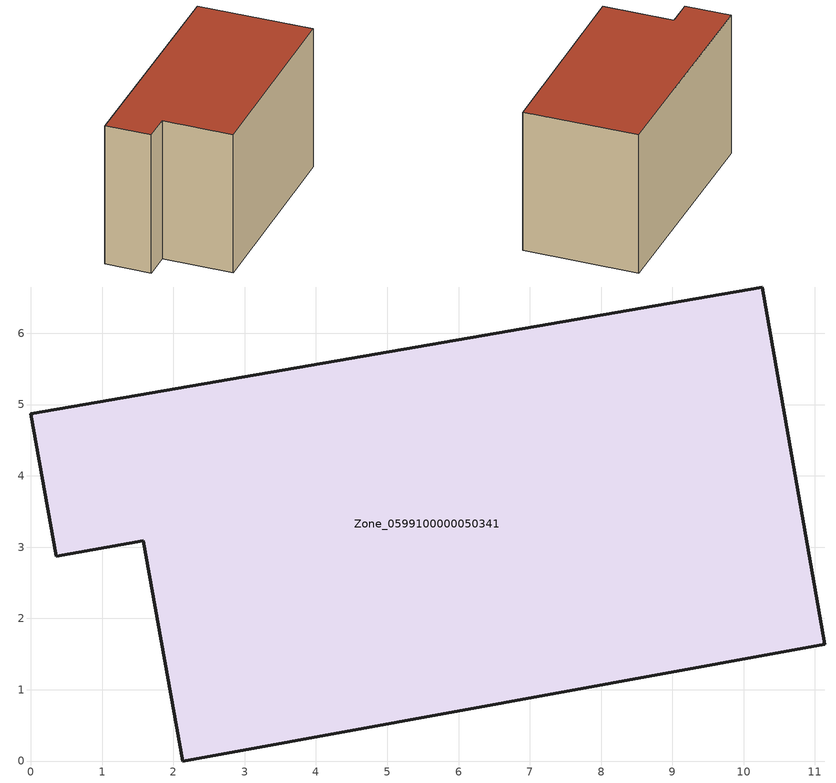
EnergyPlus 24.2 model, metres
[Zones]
Zone_0599100000050341
 floor ground (C_G): 1.58,3.09 0.36,2.87 0,4.87 10.26,6.65 11.14,1.64 2.13,0 z0
 wall outside (C_F): 10.26,6.65 0,4.87 0.36,2.87 1.58,3.09 2.13,0 11.14,1.64 10.26,6.65 z0:6.57
 roof outside (C_R): 2.13,0 11.14,1.64 10.26,6.65 0,4.87 0.36,2.87 1.58,3.09 z6.57
[BUILDING]
Pand.0599100000050341: North Axis=0; Terrain=City; Loads Convergence Tolerance Value=0.04; Temperature Convergence Tolerance Value=0.4; Solar Distribution=FullExterior; Maximum Number of Warmup Days=25; Minimum Number of Warmup Days=1
[Site:Location]
Rotterdam.The.Hague.AP_ZH_NLD Design_Conditions: Latitude=51.96; Longitude=4.45; Time Zone=1; Elevation=-4.5
[SITE:GROUNDTEMPERATURE:BUILDINGSURFACE]
18, 18, 18, 18, 18, 18, 18, 18, 18, 18, 18, 18
[MATERIAL] Thermal Absorptance=0.9; Solar Absorptance=0.7; Visible Absorptance=0.7
Name | Roughness | Thickness | Conductivity | Density | Specific Heat
G.TI.1946 | MediumSmooth | 0.15 | 1 | 540 | 1210
F.TI.1946 | Rough | 0.3 | 0.857143 | 1920 | 840
R.TI.1946 | MediumRough | 0.2 | 0.1 | 1500 | 1000
[CONSTRUCTION]
C_G: G.TI.1946
C_F: F.TI.1946
C_R: R.TI.1946
[ZONE]
Zone_0599100000050341: Type=1; Multiplier=1; Ceiling Height=Autocalculate; Volume=Autocalculate; Floor Area=autocalculate; Part of Total Floor Area=Yes
[ZONEINFILTRATION:DESIGNFLOWRATE]
Infil_Zone_0599100000050341: Zone or ZoneList or Space or SpaceList=Zone_0599100000050341; Schedule=AlwaysOn; Design Flow Rate Calculation Method=Flow/Area; Flow Rate per Floor Area=0.003; Constant Term Coefficient=1; Temperature Term Coefficient=0; Velocity Term Coefficient=0; Velocity Squared Term Coefficient=0
[HVACTEMPLATE:ZONE:IDEALLOADSAIRSYSTEM]
Zone_0599100000050341: Maximum Heating Supply Air Temperature=50; Minimum Cooling Supply Air Temperature=13; Maximum Heating Supply Air Humidity Ratio=0.0156; Minimum Cooling Supply Air Humidity Ratio=0.0077; Heating Limit=NoLimit; Cooling Limit=NoLimit; Dehumidification Control Type=ConstantSensibleHeatRatio; Cooling Sensible Heat Ratio=0.7; Dehumidification Setpoint=60; Humidification Control Type=None; Humidification Setpoint=30; Outdoor Air Method=None; Outdoor Air Flow Rate per Person=0.00944; Outdoor Air Flow Rate per Zone Floor Area=0; Outdoor Air Flow Rate per Zone=0; Demand Controlled Ventilation Type=None; Outdoor Air Economizer Type=NoEconomizer; Heat Recovery Type=None; Sensible Heat Recovery Effectiveness=0.7; Latent Heat Recovery Effectiveness=0.65
[ZONECONTROL:THERMOSTAT]
ThermostatControl_Zone_0599100000050341: Zone or ZoneList=Zone_0599100000050341; Control Type Schedule=DualSetpointControlType; Control 1=Thermostat_Zone_0599100000050341; Temperature Difference Between Cutout And Setpoint=0
[THERMOSTATSETPOINT:DUALSETPOINT]
Thermostat_Zone_0599100000050341: Heating Setpoint Temperature Schedule=HeatingSetpoint_Zone_0599100000050341; Cooling Setpoint Temperature Schedule=CoolingSetpoint_Zone_0599100000050341
[SCHEDULE:COMPACT]
HeatingSetpoint_Zone_0599100000050341: Through: 12/31, For: AllDays, Until: 24:00, 21
CoolingSetpoint_Zone_0599100000050341: Through: 12/31, For: AllDays, Until: 24:00, 24
DualSetpointControlType: Through: 12/31, For: AllDays, Until: 24:00, 4
AlwaysOn: Through: 12/31, For: AllDays, Until: 24:00, 1
